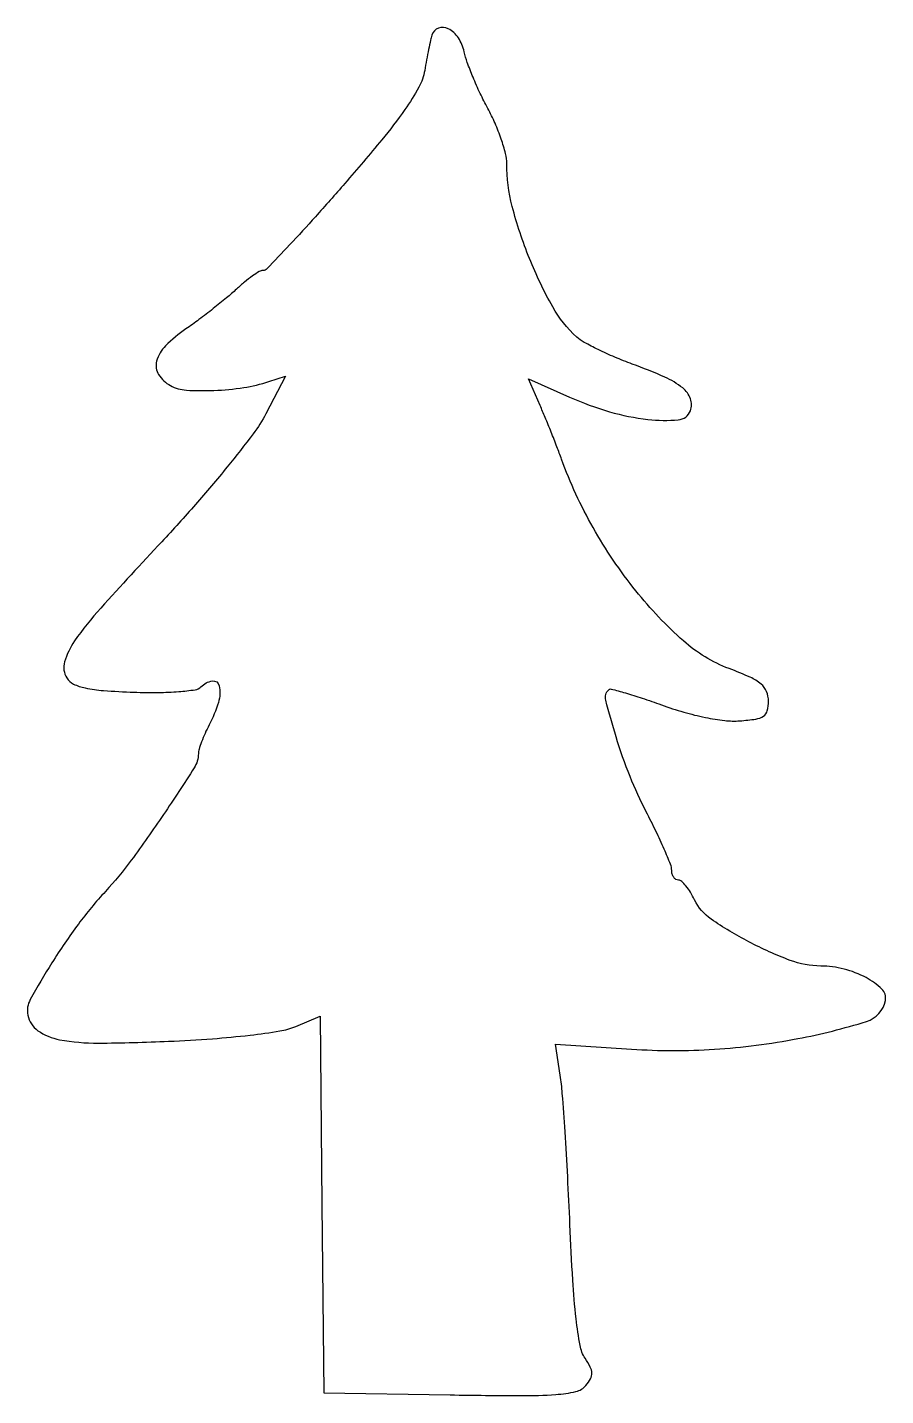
# Model space of a CAD drawing. Extents: x 0 to 120, y 0 to 191.
import ezdxf

# ---------------------------------------------------------------- set-up
doc = ezdxf.new("R2010")
doc.units = 0

msp = doc.modelspace()

# ---------------------------------------------------------------- linework, layer by layer
msp.add_lwpolyline([(56.574889, 189.823907, 0.021045), (56.3757, 189.088393, 0.004822), (56.10377, 187.829537, 0.004977), (55.818589, 186.37144, 0.004834), (55.559552, 184.893666, -0.085139), (54.743559, 182.540021, -0.027989), (52.791029, 179.422619, -0.018986), (49.575322, 175.223039, -0.00586), (44.421661, 169.143666, -0.003902), (40.316723, 164.488767, -0.006159), (36.715648, 160.567202, -0.001993), (33.562707, 157.244075, -0.204711), (32.991544, 157, 0.137934), (32.494265, 156.860156, 0.016916), (31.541094, 156.232795, 0.018987), (30.43931, 155.388406, 0.014622), (29.301522, 154.38824, -0.014336), (27.927976, 153.17944, -0.006596), (26.07451, 151.681152, -0.006527), (24.082036, 150.155185, -0.008985), (22.25, 148.840199, 0.044144), (19.426599, 146.496543, 0.131772), (18.172752, 144.345307, 0.210219), (18.452097, 142.480921, 0.129789), (20.101771, 140.945534, 0.107663), (22.319542, 140.315248, 0.025866), (26.165944, 140.274177, 0.027285), (30.319188, 140.672439, 0.041899), (33.831793, 141.509374), (36.163586, 142.276042), (33.417094, 137.023475, -0.041838), (31.643084, 134.227644, -0.008529), (28.01814, 129.615339, -0.008932), (23.604232, 124.385833, -0.008274), (18.894449, 119.180232, 0.004062), (10.380023, 109.927361, 0.03174), (6.735628, 105.348802, 0.081387), (5.338416, 102.429601, 0.214505), (5.651579, 100.184899, 0.140865), (6.596151, 99.340121, 0.060465), (8.211844, 98.788486, 0.034636), (10.777331, 98.429607, 0.008616), (15.01242, 98.207021, 0.011023), (18.395103, 98.162258, 0.017821), (21.270502, 98.290156, 0.015686), (23.530043, 98.54305, 0.162039), (24.357021, 98.957021, -0.156593), (25.933814, 99.767394, -0.400688), (26.900019, 99.109031, -0.129044), (26.79227, 96.778392, -0.044494), (25.493839, 93.635693, 0.014664), (24.921843, 92.455799, 0.016056), (24.438224, 91.279166, 0.015657), (24.090067, 90.251163, 0.073499), (23.997989, 89.635693, -0.143394), (23.410723, 87.643156, -0.005495), (19.123487, 81.134342, -0.010694), (14.639414, 74.784171, -0.027129), (11.043991, 70.43195, 0.026347), (7.260748, 65.86692, 0.019656), (3.567593, 60.469066, 0.013982), (0.551341, 55.353663, 0.175535), (0.205375, 53.172092, 0.197421), (1.626068, 51.004042, 0.104811), (4.642511, 49.756969, 0.047678), (10.052856, 49.280259, 0.00932), (19.838745, 49.535137, 0.006931), (25.947413, 49.89315, 0.010804), (31.195693, 50.387993, 0.011031), (35.367687, 50.966035, 0.059079), (37.572129, 51.594584), (40.966768, 53.012955), (41.233384, 26.756477), (41.5, 0.5), (59.108882, 0.2275, 0.002717), (68.98336, 0.128366, 0.018696), (73.833615, 0.287429, 0.037552), (76.642865, 0.698333, 0.16594), (78.048718, 1.558701, 0.049624), (78.678142, 2.491567, 0.131563), (78.862194, 3.267941, 0.110334), (78.646522, 4.117424, 0.029424), (77.939836, 5.331201, -0.102261), (77.224979, 7.109281, -0.016239), (76.675519, 10.846594, -0.013352), (76.20824, 16.216594, -0.004603), (75.811792, 24, 0.002721), (75.498906, 30.634332, 0.003187), (75.127781, 36.923416, 0.002813), (74.750381, 42.234246, 0.01951), (74.449662, 44.824394), (73.77574, 49.148788), (84.40883, 48.436521, 0.032687), (95.9687, 48.418768, 0.031513), (107.576925, 49.898854, 0.027463), (117.169543, 52.294535, 0.276999), (119.807291, 55.23786, 0.254183), (119.305399, 56.817878, 0.069386), (117.11172, 58.406779, 0.059111), (114.033046, 59.601662, 0.061381), (110.79966, 60.02283, -0.088529), (106.522096, 60.816763, -0.030684), (100.772383, 63.394503, -0.028967), (95.496486, 66.56224, -0.132977), (93.196776, 69.25, 0.026144), (92.627513, 70.30296, 0.034545), (91.996757, 71.192188, 0.036959), (91.393547, 71.826964, 0.186366), (90.945434, 72, -0.142215), (90.584902, 72.104663, -0.099704), (90.277721, 72.398868, -0.084485), (90.070782, 72.838832, -0.067875), (90, 73.357848, 0.095127), (89.83741, 74.204713, 0.007627), (88.958829, 76.314335, 0.010087), (87.81312, 78.812201, 0.007568), (86.455587, 81.515719, -0.025321), (84.193307, 86.450317, -0.020182), (82.246508, 91.973663, -0.01245), (80.812184, 97.084353, -0.264446), (81.214643, 98.547976, -0.26763), (81.569681, 98.643335, -0.004777), (83.542131, 98.0971, -0.010534), (85.873368, 97.373962, -0.006659), (88.562306, 96.437377, 0.016999), (91.679404, 95.423426, 0.019868), (94.701181, 94.681494, 0.021653), (97.400444, 94.252154, 0.046836), (99.5, 94.208405, 0.018119), (101.747037, 94.454316, 0.114424), (102.812181, 94.871243, 0.182239), (103.333373, 95.618032, 0.062281), (103.5, 96.950551, 0.097691), (103.232402, 98.30709, 0.123044), (102.476123, 99.334846, 0.06813), (100.956477, 100.278091, 0.013724), (98.009548, 101.496356, -0.090376), (91.651487, 105.349361, -0.042691), (85.016253, 112.325151, -0.03996), (79.046839, 121.141582, -0.041659), (74.650491, 130.676491, 0.005047), (74.001164, 132.407594, 0.002986), (73.193191, 134.460717, 0.002987), (72.362166, 136.500577, 0.005125), (71.64183, 138.189778), (70.023485, 141.879556), (75.761742, 139.34177, 0.033299), (81.336763, 137.307851, 0.042745), (86.68761, 136.235369, 0.048617), (90.922214, 136.17093, 0.288217), (92.615293, 137.439853, 0.181986), (92.625936, 139.109142, 0.135942), (91.541403, 140.615883, 0.065892), (89.034737, 142.135857, 0.015712), (84.5, 143.958018, -0.012361), (82.075282, 144.913508, -0.013152), (79.75106, 145.969337, -0.012824), (77.803173, 146.979347, -0.057555), (76.758928, 147.723234, -0.081824), (73.405628, 151.925112, -0.031664), (70.175455, 158.664353, -0.031866), (67.769591, 165.925735, -0.064145), (67, 171.899851, 0.06246), (66.82352, 173.307082, 0.020328), (66.223068, 175.318018, 0.019904), (65.367509, 177.519811, 0.02116), (64.355126, 179.601061, -0.013359), (63.295249, 181.696239, -0.011677), (62.297748, 183.940413, -0.01182), (61.491599, 186.011075, -0.033881), (61.065365, 187.493962, 0.092426), (60.249082, 189.443742, 0.128541), (58.850438, 190.706295, 0.213033), (57.486609, 190.786626, 0.229739)], format="xyb", close=True)

doc.saveas('drawing.dxf')
